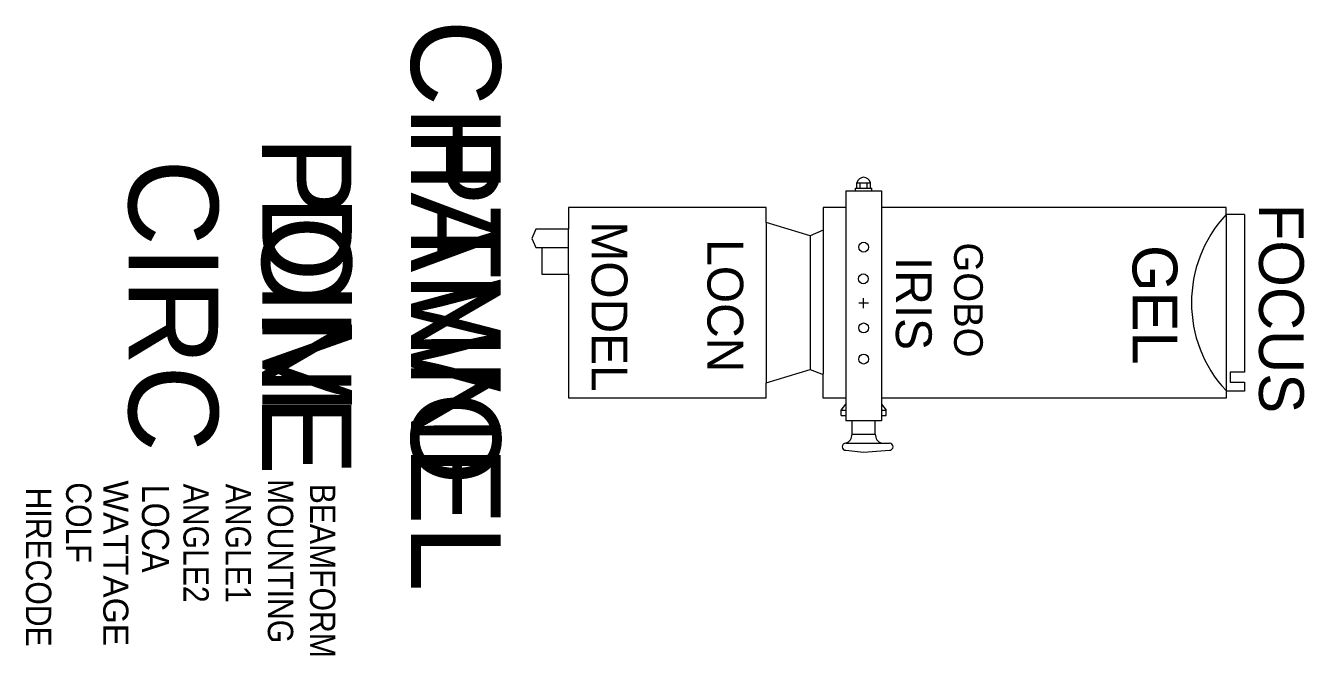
# Model space of a CAD drawing. Extents: x 2714 to 4143, y 399 to 1103.
import ezdxf
from ezdxf.enums import TextEntityAlignment as Align

# ---------------------------------------------------------------- set-up
doc = ezdxf.new("R2010")
doc.units = 0
doc.layers.get('0').update_dxf_attribs({"linetype": 'CONTINUOUS'})
for name, color, linetype in [('CHANNEL', 3, 'CONTINUOUS'), ('CIRC', 6, 'CONTINUOUS'), ('D', 7, 'CONTINUOUS'), ('DIMMER', 4, 'CONTINUOUS'), ('FOCUS', 2, 'CONTINUOUS'), ('GEL', 1, 'CONTINUOUS'), ('LANTERNS', 4, 'CONTINUOUS'), ('LOCATION', 7, 'CONTINUOUS'), ('MODEL', 6, 'CONTINUOUS'), ('PATCH', 5, 'CONTINUOUS'), ('PATCH2', 5, 'CONTINUOUS')]:
    doc.layers.add(name, color=color, linetype=linetype)

msp = doc.modelspace()

# ---------------------------------------------------------------- linework, layer by layer
for p, q in [((3630.7, 918.5), (3630.7, 661.5)), ((3630.7, 918.5), (3670.7, 918.5)), ((3641.7, 921.5), (3659.7, 921.5)), ((3641.7, 918.5), (3641.7, 921.5)), ((3643.2, 927.5), (3658.2, 927.5)), ((3643.2, 921.5), (3643.2, 927.5)), ((3646.7, 921.5), (3646.7, 927.5)), ((3654.7, 921.5), (3654.7, 927.5)), ((3658.2, 921.5), (3658.2, 927.5)), ((3659.7, 918.5), (3659.7, 921.5)), ((3670.7, 918.5), (3670.7, 661.5)), ((3320.8, 825.2), (3320.8, 875.6)), ((3320.8, 875.6), (3320.8, 875.6)), ((3541.7, 883.1), (3541.7, 704)), ((3605.6, 874.3), (3605.6, 713.8)), ((3591, 868.1), (3591, 718.9)), ((3291, 855.1), (3320.8, 855.1)), ((3656.2, 793), (3645.2, 793)), ((3650.3, 798.5), (3650.3, 787.5)), ((3625.7, 673.5), (3630.7, 680)), ((3625.7, 667.5), (3625.7, 673.5)), ((3625.7, 673.5), (3630.7, 673.5)), ((3670.7, 680), (3675.7, 673.5)), ((3670.7, 673.5), (3675.7, 673.5)), ((3675.7, 667.5), (3675.7, 673.5)), ((3625.7, 667.5), (3630.7, 667.5)), ((3670.7, 661.5), (3630.7, 661.5)), ((3637.7, 646.5), (3637.7, 661.5)), ((3663.7, 646.5), (3663.7, 661.5)), ((3670.7, 667.5), (3675.7, 667.5)), ((3637.7, 646.5), (3663.7, 646.5)), ((3630.7, 636.5), (3679.5, 636.5)), ((3630.7, 628.5), (3650.7, 626.5)), ((3650.7, 626.5), (3679.5, 628.5))]:
    msp.add_line(p, q)
for centre in [(3650.7, 855.5), (3650.3, 820.1), (3650.7, 765.3), (3650.7, 730.4)]:
    msp.add_circle(centre, 5.5)
for centre, radius, start, end in [((3650.7, 925.9), 7.67, 12.1702, 167.8298), ((3627.5, 646.2), 10.2, 288.0473, 1.9687), ((3673.7, 646.1), 9.99, 177.3184, 252.6657), ((3630.7, 632.5), 4, 90, 270), ((3679.5, 632.5), 4, 270, 90)]:
    msp.add_arc(centre, radius, start, end)
msp.add_point((3650.3, 793))
at = {"layer": 'D'}
for p, q in [((3541.7, 899.8), (3320.8, 899.8)), ((3320.8, 899.8), (3320.8, 875.6)), ((3541.7, 883.1), (3541.7, 899.8)), ((3630.7, 899.7), (3605.6, 899.7)), ((3605.6, 899.7), (3605.6, 874.3)), ((4055.9, 899.7), (3670.7, 899.7)), ((4055.7, 890.9), (4055.7, 695.1)), ((4055.9, 891.9), (4055.9, 899.7)), ((4076.1, 891.9), (4055.9, 891.9)), ((4076.1, 891.9), (4076.1, 716)), ((3284.5, 875.6), (3279.8, 865.3)), ((3320.8, 875.6), (3284.5, 875.6)), ((3591, 868.1), (3541.7, 883.1)), ((3605.6, 874.3), (3591, 868.1)), ((3279.8, 865.3), (3284.5, 855.1)), ((3284.5, 855.1), (3291, 855.1)), ((3291, 855.1), (3291, 825.2)), ((3291, 825.2), (3320.8, 825.2)), ((3320.8, 825.2), (3320.8, 687.2)), ((3541.7, 704), (3591, 718.9)), ((3591, 718.9), (3605.6, 713.1)), ((4060.4, 716), (4060.4, 704.8)), ((4076.1, 716), (4060.4, 716)), ((3541.7, 687.2), (3541.7, 704)), ((3605.6, 686.9), (3605.6, 713.8)), ((4060.4, 704.8), (4076.1, 704.8)), ((4076.1, 704.8), (4076.1, 694.7)), ((3320.8, 687.2), (3541.7, 687.2)), ((3630.7, 686.9), (3605.6, 686.9)), ((4055.9, 686.9), (3670.7, 686.9)), ((4055.9, 694.7), (4055.9, 686.9)), ((4076.1, 694.7), (4055.9, 694.7))]:
    msp.add_line(p, q, dxfattribs=at)
msp.add_arc((4161.5, 793.5), 144.5, 137.1188, 222.8812, dxfattribs=at)

# ---------------------------------------------------------------- texts
at = {"layer": 'CHANNEL'}
msp.add_attdef('CHANNEL', text='', height=100, rotation=270, dxfattribs=at).set_placement((3145, 790.3), align=Align.CENTER)
at = {"layer": 'CIRC'}
msp.add_attdef('CIRC', text='', height=100, rotation=270, dxfattribs=at).set_placement((2829.4, 790.3), align=Align.CENTER)
at = {"layer": 'DIMMER'}
msp.add_attdef('DIM', text='', height=100, rotation=270, dxfattribs=at).set_placement((2978.8, 791.2), align=Align.CENTER)
at = {"layer": 'FOCUS', "color": 30}
msp.add_attdef('FOCUS', text='', height=50, rotation=270, dxfattribs=at).set_placement((4092.5, 787), align=Align.CENTER)
at = {"layer": 'GEL'}
for tag, height, p in [('GOBO', 32, (3751.8, 796.5)), ('GEL', 50, (3951.2, 791))]:
    msp.add_attdef(tag, text='', height=height, rotation=270, dxfattribs=at).set_placement(p, align=Align.CENTER)
at = {"layer": 'LANTERNS', "color": 30}
msp.add_attdef('IRIS', text='', height=40, rotation=270, dxfattribs=at).set_placement((3706.7, 792.6), align=Align.MIDDLE)
at = {"layer": 'LANTERNS', "color": 0, "width": 0.89, "flags": 1}
for tag, p, s, height in [('COLF', (2759.5, 592.7), 'Y', 28.3), ('LOCA', (2844.2, 590.1), '', 30.3), ('ANGLE2', (2890.6, 591.2), '15', 28.3), ('ANGLE1', (2937.7, 591.2), '8', 28.3), ('MOUNTING', (2984.9, 596.4), 'STANDARD HOOK CLAMP', 28.305), ('BEAMFORM', (3032.1, 591.2), 'C', 28.3), ('HIRECODE', (2714.6, 586.9), '', 28.3)]:
    msp.add_attdef(tag, p, s, height=height, rotation=270, dxfattribs=at)
at = {"layer": 'LANTERNS', "color": 0, "flags": 1}
msp.add_attdef('WATTAGE', (2801, 594.9), '1200', height=28, rotation=270, dxfattribs=at)
at = {"layer": 'LOCATION'}
msp.add_attdef('LOCN', text='', height=40, rotation=270, dxfattribs=at).set_placement((3476.1, 790.1), align=Align.CENTER)
at = {"layer": 'MODEL'}
msp.add_attdef('MODEL', text='OP0815', height=40, rotation=270, dxfattribs=at).set_placement((3346.7, 789.1), align=Align.CENTER)
at = {"layer": 'PATCH'}
msp.add_attdef('PONE', text='', height=100, rotation=270, dxfattribs=at).set_placement((2978.3, 790.3), align=Align.CENTER)
at = {"layer": 'PATCH2'}
msp.add_attdef('PTWO', text='', height=100, rotation=270, dxfattribs=at).set_placement((3145, 790.3), align=Align.CENTER)

doc.saveas('drawing.dxf')
